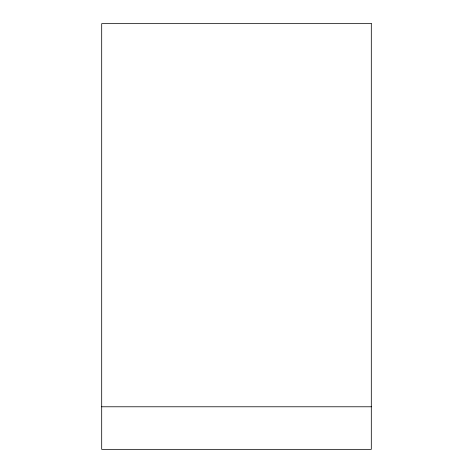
<?xml version="1.0" encoding="UTF-8"?>
<svg xmlns="http://www.w3.org/2000/svg" width="473" height="473" viewBox="0 0 473 473"><rect width="100%" height="100%" fill="white"/><g stroke="black" fill="none" stroke-linecap="round" stroke-linejoin="round"><path stroke-width="0.71" d="M101.695 406.78L371.305 406.78M371.305 23.65L101.695 23.65L101.695 449.35L371.305 449.35L371.305 23.65"/></g></svg>
